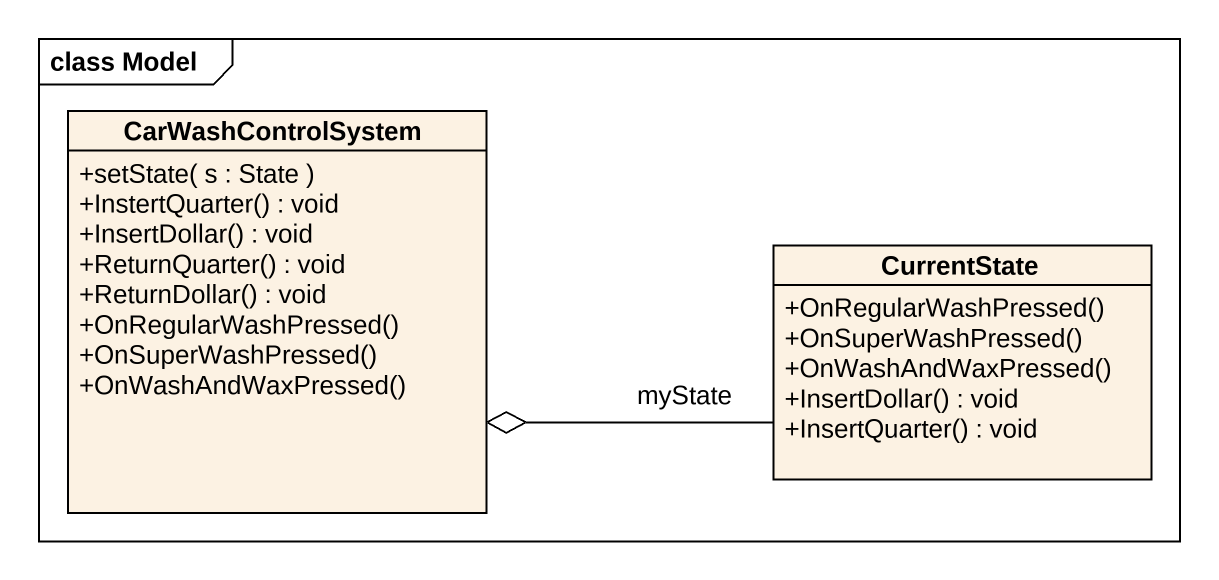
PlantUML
@startuml
mainframe class Model
hide circle
hide empty members
skinparam classAttributeIconSize 0
class CarWashControlSystem {
  +setState( s : State )
  +InstertQuarter() : void
  +InsertDollar() : void
  +ReturnQuarter() : void
  +ReturnDollar() : void
  +OnRegularWashPressed()
  +OnSuperWashPressed()
  +OnWashAndWaxPressed()
}
class CurrentState {
  +OnRegularWashPressed()
  +OnSuperWashPressed()
  +OnWashAndWaxPressed()
  +InsertDollar() : void
  +InsertQuarter() : void
}
CarWashControlSystem o-right- CurrentState : myState
@enduml
